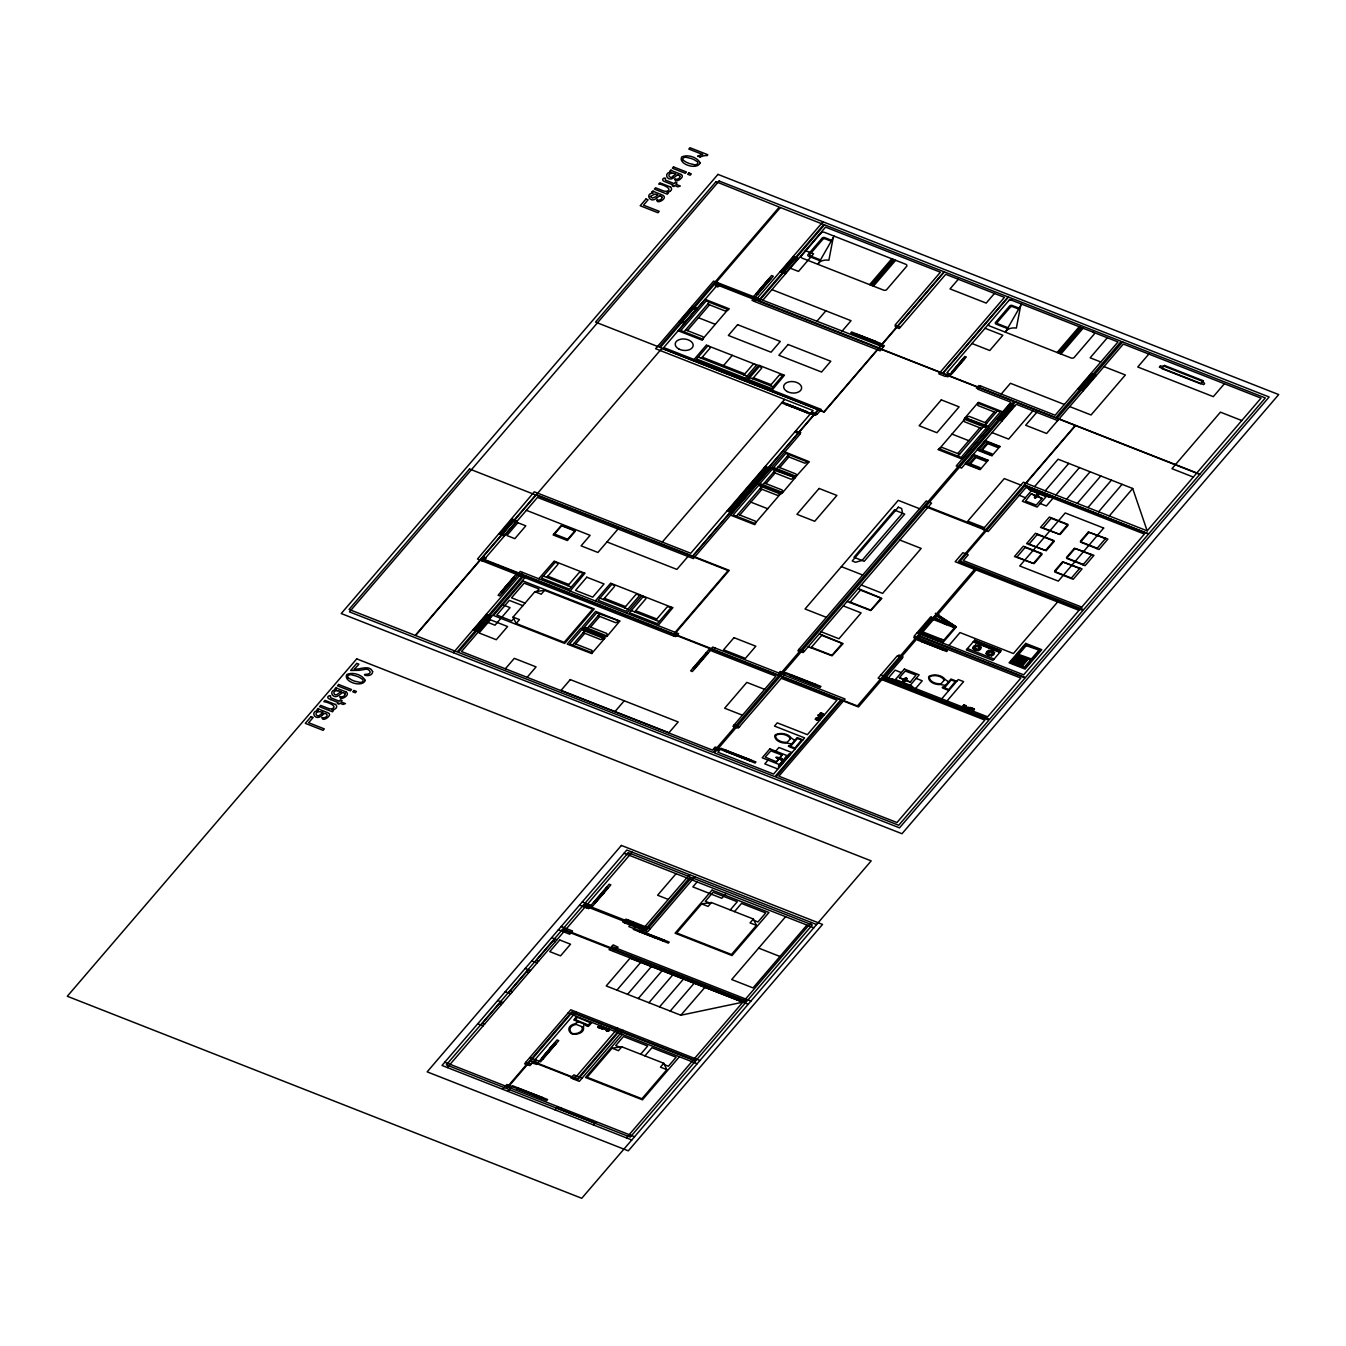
<?xml version="1.0" encoding="UTF-8"?>
<svg xmlns="http://www.w3.org/2000/svg" width="1346" height="1346" viewBox="0 0 1346 1346"><rect width="100%" height="100%" fill="white"/><g stroke="black" fill="none" stroke-linecap="round" stroke-linejoin="round"><path stroke-width="1.5" d="M570.132 591.062L585.073 573.06L583.457 572.841L569.459 589.178L541.529 578.208L555.545 561.888L554.266 561.03L538.77 578.746M607.231 636.086L606.222 636.692L582.078 627.219L595.655 611.387L620.069 621.229L596.581 612.918L584.5 627L607.231 636.086L619.21 621.785M641.689 595.706L640.073 594.932L626.058 611.269L598.129 600.299L612.194 583.861L610.697 583.155L595.386 600.838M658.009 625.57L672.95 607.568L671.334 607.349L657.336 623.686L629.406 612.716L643.472 596.278L641.84 595.504L626.647 613.254M772.082 390.121L784.533 375.113L783.187 374.928L771.51 388.54L748.241 379.404L759.918 365.792L758.858 365.086L745.953 379.858M771.073 467.937L795.486 477.763L772.015 469.451L759.918 483.55L782.531 492.434L781.959 493.292L757.512 483.752M980.426 469.317L966.781 463.815L974.033 455.352L987.93 460.601M992.305 455.47L978.677 449.968L985.928 441.505L999.809 446.737M1036.353 497.397L1035.007 497.835L1035.276 496.893M833.174 237.771L828.884 260.215A9.809 6.208 5.9 0 0 817.947 264.338L834.099 236.139M1020.672 305.626L1016.365 328.071A9.809 6.208 5.9 0 0 1005.445 332.193L1021.597 303.994M1042.124 498.441L1031.373 493.881L1042.174 498.39L1036.184 505.07L1025.534 501.032L1030.969 494.016M1038.775 495.076L1037.11 494.133L1035.831 496.573M584.231 1024.054L583.424 1027.25A9.944 6.293 5.9 0 1 572.757 1034.098A3.264 2.069 5.9 0 1 571.242 1033.509A9.944 6.293 5.9 0 1 574.742 1023.852L578.444 1021.782M899.364 677.711L910.182 682.22L915.97 675.069L905.252 671.031L899.38 677.661L910.535 682.102M904.714 681.631C911.528 673.707 898.808 683.095 905.05 679.293M330.376 697.093C332.378 694.267 325.749 696 328.222 698.372A12.299 7.79 5.9 0 0 330.746 699.55M665.277 179.506C667.027 176.629 660.785 178.295 663.107 180.785A12.299 7.79 5.9 0 0 665.631 181.979L673.017 184.924L672.192 185.899L673.875 186.556L674.716 185.597L677.913 186.842L680.336 186.034L675.843 184.267L676.988 182.938L675.288 182.282L674.144 183.611L665.496 180.128M902.813 680.908L904.344 681.699L905.202 679.276M842.832 643.893L832.047 655.805L808.323 646.753M881.647 598.65L870.744 610.562L847.122 601.511M1036.891 494.352L1035.209 496.977M818.519 720.329L820.286 717.788M755.914 522.45L755.274 521.104L738.012 514.323M322.216 717.519C321.526 722.92 333.539 714.928 328.172 712.943A10.701 6.78 5.9 0 0 326.775 712.303L320.971 709.998A22.344 14.15 5.9 0 1 319.641 709.409A5.384 3.415 5.9 0 1 318.161 708.349L316.966 709.729A5.317 3.365 5.9 0 0 318.346 710.604C309.967 711.008 314.644 720.463 320.634 716.476A11.862 7.521 5.9 0 0 321.475 715.853L322.047 715.382M340.151 696.605C339.057 701.653 351.222 694.94 346.191 692.096M657.1 199.931C655.872 204.794 668.171 198.653 663.141 195.422A10.701 6.78 5.9 0 0 661.66 194.733L655.872 192.411A22.344 14.15 5.9 0 1 654.526 191.822A5.384 3.415 5.9 0 1 653.062 190.762L651.868 192.142M675.053 179.018C674.195 184.318 686.191 176.78 681.093 174.509M703.487 338.098L702.881 336.685L685.619 329.921M963.803 420.305L964.409 421.719L981.655 428.499M1109.289 515.972L1132.693 488.497L1058.091 459.205L1034.586 486.629M1087.938 507.577L1111.426 480.152M1098.605 511.783L1122.076 484.324M707.087 155.598L707.828 154.74L689.976 147.724L688.832 149.053L702.747 154.521A15.328 9.708 5.9 0 0 697.901 156.17M679.562 321.627L692.5 306.551M499.467 534.227L512.405 519.152M717.973 282.845L715.315 285.941L717.872 286.95L719.639 284.881M683.835 323.309L696.757 308.234M716.156 286.446L663.713 347.571L821.262 409.436L817.14 414.231L811.806 412.145M481.582 560.609L484.341 557.379M503.74 535.91L516.662 520.818M719.218 284.713L720.11 283.686M483.853 559.953L482.962 560.979L480.825 560.138L483.5 557.042L486.057 558.052L484.274 560.121M485.603 557.867L537.491 497.381L693.325 558.573L800.147 434.051L794.813 431.948M684.02 331.789L709.325 302.261M687.419 330.611L709.51 304.835M702.629 339.091L727.95 309.563M694.065 359.5L706.65 344.812M708.215 345.434L696.572 358.995L745.331 378.142L756.974 364.564M753.407 296.759L764.713 283.569M764.932 283.316L771.595 275.56L773.294 276.233L754.231 298.459M756.284 293.731L769.138 278.74M504.733 587.495L498.087 595.252L499.787 595.925L518.866 573.699M504.952 587.243L516.275 574.052L520.111 575.566L522.77 572.471M701.333 358.272L710.284 347.806L709.594 346.444M756.452 293.798L769.306 278.807M500.964 592.24L513.819 577.249M501.133 592.307L513.987 577.316M753.794 298.29L752.027 300.36L754.584 301.369M757.394 294.168L770.249 279.177M502.075 592.677L514.929 577.686M518.429 573.531L520.212 571.461L678.603 633.663L676.836 635.733M560.962 525.781L553.105 534.934L567.339 540.52L575.196 531.367M554.569 534.059L561.501 525.983M453.366 652.675L519.556 575.516M822.978 221.804L754.483 301.487L880.099 350.818L884.457 345.754L881.613 344.626M473.775 629.709L486.714 614.634M780.764 271.842L793.703 256.766M478.049 631.392L490.987 616.3M785.038 273.524L797.976 258.432M524.89 577.619L461.476 651.548L712.505 750.109L715.163 747.013L718.596 748.359M762.694 300.394L825.552 227.121L940.4 272.212L895.006 325.126L900.339 327.229M567.726 539.224L574.658 531.148M723.559 365.54L732.291 355.344M546.762 577.4L557.766 564.563A1.8 1.144 5.9 0 0 556.992 562.981L555.208 562.275M513.062 617.107L534.867 591.685L544.592 590.322L592.627 609.183L564.176 642.345L516.141 623.484L513.062 617.107L519.455 619.614L516.141 623.484M513.735 618.521L511.716 620.893L496.775 615.021L509.326 600.366L522.854 605.683M537.02 591.382L539.056 589.01L524.116 583.138L511.547 597.792L525.075 603.092M544.592 590.322L541.26 594.192L534.867 591.685M743.917 374.979L752.885 364.53L755.039 364.278M567.911 585.695L578.915 572.874A1.8 1.144 5.9 0 1 581.337 572.538L583.138 573.245M618.033 529.012L597.927 552.466L581.085 545.853L590.12 535.338L526.404 510.319M752.599 378.731L761.769 368.047L759.632 366.129M505.356 668.777L514.307 658.345L536.061 666.893L527.127 677.324M816.635 321.576L825.872 310.808M770.215 385.646L779.384 374.962L782.901 375.265M869.634 284.629L891.792 258.785M870.912 285.133L893.088 259.29M872.191 285.638L894.367 259.795M603.361 599.492L614.365 586.671A1.8 1.144 5.9 0 0 613.608 585.073L611.807 584.366M873.47 286.143L895.645 260.3M572.555 645.037L584.635 630.954M587.445 628.161L599.525 614.079M841.805 331.469L851.042 320.701L771.931 289.626M662.299 542.068L784.684 399.392M575.667 643.977L584.803 633.31M590.558 627.101L599.71 616.434M785.879 404.54L786.619 403.682M792.373 406.963L810.78 414.332L812.446 412.381M855.097 334.515L855.837 333.64M624.51 607.786L635.514 594.966A1.8 1.144 5.9 0 1 637.937 594.629L639.737 595.336M591.533 652.507L592.459 651.313L591.685 650.269L574.019 643.338M603.631 638.408L600.821 639.602L583.171 632.67M606.44 635.615L607.366 634.437L606.575 633.377L588.909 626.445M618.521 621.532L615.711 622.71L598.061 615.778M592.29 652.86L605.128 637.903L580.765 628.279L567.188 644.095L591.786 653.601L592.072 652.709L569.61 643.893L581.691 629.793L604.472 638.677M634.639 611.908L645.643 599.071A1.8 1.144 5.9 0 0 644.869 597.473L643.068 596.783M806.523 412.65L807.264 411.792L786.451 403.884M687.974 556.487L676.887 569.408L606.945 541.933M727.53 511.211L765.79 466.625M795.452 432.201L796.378 431.124L800.82 432.588L799.726 433.883M875.724 342.607L876.465 341.749L855.669 333.842M731.803 512.876L770.047 468.29M816.719 414.063L815.609 415.359L793.383 406.341M879.073 345.367L880.738 343.432L862.601 336.298M896.083 325.547L895.157 326.624L896.571 327.179M762.879 484.711L774.96 470.612M776.625 468.66L788.722 454.578M736.413 516.191L761.752 486.68M765.975 483.635L775.128 472.968M779.738 467.6L788.891 456.933M739.812 515.03L761.937 489.254M655.771 620.203L666.775 607.383A1.8 1.144 5.9 0 1 669.214 607.029L670.998 607.736M958.318 279.245L950.024 288.902L986.181 303.102L994.458 293.445M755.022 523.51L780.36 493.999M781.858 492.165L782.783 490.97L781.992 489.927L764.343 482.995M793.938 478.066L791.145 479.26L773.496 472.328M795.621 476.131L796.546 474.936L795.755 473.893L778.089 466.961M807.701 462.031L804.908 463.226L787.242 456.294M782.665 492.619L794.678 478.318M808.542 462.301L785.761 453.417L773.681 467.516L796.159 476.333L809.249 461.728L784.836 451.903M676.045 632.654L673.269 635.884L477.494 559.011L534.278 491.812L690.75 553.256L813.152 410.58L655.603 348.715L713.599 281.129L883.346 347.032M676.399 635.564L675.524 636.591L673.387 635.749M615.004 711.546L624.241 700.778M697.295 663.107L690.633 670.863L692.349 671.536L698.995 663.78M697.514 662.855L708.82 649.664L712.657 651.178M693.51 667.852L706.549 652.911M694.62 668.272L707.66 653.348M710.991 649.142L712.757 647.073L845.086 699.028L778.897 776.188L896.958 822.541L984.851 720.076L878.114 678.165L897.143 655.973L902.476 658.059L886.223 677.021M699.213 663.528L711.411 649.31M959.328 362.898L964.863 356.438L966.293 356.993L951.151 374.659L947.937 373.397M952.11 371.58L962.979 359.146M715.332 648.065L712.556 651.313L775.919 676.197L732.914 726.335L736.329 727.681M953.035 371.95L963.753 359.449M965.519 417.26L977.65 403.127L1000.28 412.044L988.2 426.144L964.762 417.731L989.125 427.658L962.188 459.07L937.943 449.547M939.34 448.841L964.645 419.313M966.26 417.529L969.053 416.335L986.702 423.267M978.34 403.43L977.415 404.624L978.206 405.668L995.855 412.599M1001.205 394.058L1010.442 383.29L1064.383 404.473M957.763 453.568L979.871 427.792M985.07 422.627L994.223 411.96M957.948 456.143L983.27 426.632M985.238 424.983L997.336 410.9M799.103 649.176L926.233 500.981L931.567 503.084L803.226 652.524L797.875 650.774L799.204 649.226L804.437 651.279M778.812 673L780.142 671.452L820.051 687.47L820.925 686.426L785.929 672.68L783.927 675.019M997.251 419.01L1010.19 403.935M1057.115 352.484L1079.29 326.641M480.959 1025.029L500.914 1001.777M508.452 992.978L528.406 969.709M534.9 962.138L554.855 938.885M1058.41 352.989L1080.569 327.145M1001.525 420.692L1014.447 405.617M447.326 1067.563L632.149 852.119M1059.689 353.493L1081.864 327.65M579.52 905.151L586.099 907.742L588.875 904.512L592.661 906.077L603.967 892.903M1060.968 353.998L1083.143 328.155M810.982 647.796L822.07 634.875M849.797 602.554L860.885 589.632M968.548 464.505L975.8 456.058M980.443 450.658L987.695 442.195M590.07 906.447L609.132 884.221L610.848 884.894L604.186 892.634M590.49 906.615L588.724 908.685L586.149 907.675M593.99 902.459L606.861 887.468M970.416 463.865L975.917 457.472M982.311 450.018L987.796 443.608M594.932 902.83L607.803 887.838M595.1 902.897L607.971 887.906M725.191 751.287L726.083 750.26M790.152 675.726L791.044 674.699M979.955 468.98L980.023 467.634L969.44 463.478M987.207 460.534L985.524 461.241L974.925 457.085M991.834 455.133L991.918 453.787L981.318 449.631M999.085 446.67L997.403 447.394L986.803 443.221M1032.904 410.816L1008.642 439.116L992.019 432.604M1036.757 412.33L1025.669 425.252L1046.616 433.479L1123.338 344.054L1261.034 398.113L1147.179 530.846L1023.364 482.221L982.866 529.432L988.216 531.519L1025.921 487.555L1144.403 534.076L1023.65 674.834L916.912 632.923L914.153 636.153L1020.874 678.064L987.611 716.846L880.89 674.935M832.232 655.048L841.923 643.741M871.03 609.822L880.738 598.516M1107.337 337.762L1090.142 357.8L1100.826 361.99M749.958 761.012L750.849 759.985L725.881 750.496M814.919 685.451L815.811 684.424M1078.567 388.775L1091.488 373.683M624.645 920.025L622.878 922.094L625.436 923.104L628.145 919.924M625.066 920.193L625.957 919.15L628.094 919.991M1082.823 390.441L1095.762 375.366M768.061 760.103L764.814 763.889L777.635 768.919L791.717 752.498L778.913 747.467L775.733 751.169M629.861 924.921L632.637 921.69M630.164 925.038L628.834 926.586L655.956 936.883M676.079 873.689L657.605 895.241L668.289 899.431M777.971 757.613L776.306 757.68L777.685 757.579C782.093 756.486 783.675 762.038 781.992 758.841M613.54 951.42L616.3 948.19M776.272 761.903L782.093 755.106L776.676 761.903L765.201 757.091L770.837 750.849L782.06 755.123M616.939 948.442L618.05 947.147L613.153 944.875L609.048 949.653L748.174 1004.284M635.295 927.041L633.293 929.379L655.065 937.926M780.545 759.666L782.161 759.985L777.399 758.252M818.604 715.517L819.327 714.676A8.446 5.35 5.9 0 0 821.38 715.668L820.808 716.324A8.446 5.35 5.9 0 0 818.604 715.517L817.695 715.163L819.327 714.676M818.132 719.168L819.563 717.502M821.211 715.601L822.07 714.591M821.346 716.543L823.735 714.255M818.418 720.278L819.445 719.252L816.349 718.327M823.634 714.204L822.827 715.332L820.084 713.969M502.613 1089.267L505.389 1086.037M505.49 1086.087L506.819 1084.523L534.042 1095.392M525.899 1062.297L524.57 1063.845L529.903 1065.611L576.138 1011.889M638.425 931.382L639.316 930.355M642.244 929.783L689.539 874.648M507.947 1091.37L512.607 1085.768L534.396 1094.315M536.734 1060.312L533.958 1063.542L532.36 1062.919M694.873 876.751L647.577 931.886L624.527 922.834M1028.899 489.069L1049.51 497.33M576.744 1016.449L573.749 1019.948L588.925 1025.904L591.92 1022.405M550.178 1047.979L536.633 1064.417L534.076 1063.424M550.396 1047.71L557.042 1039.953L558.758 1040.626L552.096 1048.383M1029.488 488.951L1028.933 489.591L1049.493 496.809M541.731 1058.141L554.602 1043.15M541.916 1058.208L554.771 1043.217M516.847 1088.813L517.739 1087.77M542.842 1058.579L555.713 1043.587M543.01 1058.646L555.881 1043.655M551.877 1048.652L540.57 1061.826L529.786 1057.586M1148.845 354.065L1137.757 366.987L1213.318 396.649L1224.406 383.728M697.093 881.933L692.837 886.896L721.826 898.287L726.083 893.323M655.182 937.792L668.306 943.125L669.198 942.082L656.394 937.052M897.9 656.259L899.01 654.98L903.082 656.865L902.157 657.942M914.893 636.456L913.783 637.735L936.379 646.332M931.516 617.259L917.989 633.024L917.131 632.687L930.658 616.922L956.283 626.984L942.755 642.749L941.897 642.412L955.424 626.647M930.826 618.1L919.941 630.786L943.849 640.174M922.077 631.627L921.404 632.418L941.039 640.124L941.712 639.333M586.402 1024.912L585.83 1025.568L588 1026.426L587.125 1025.198M616.905 990.134L640.696 962.407M919.167 638.122L917.501 640.057L946.675 651.514L947.416 650.656L936.294 646.433M1045.236 490.819L1068.758 463.394M888.444 677.896L895.107 670.14L901.332 672.596M663.191 941.106L664.066 940.08M921.774 641.739L922.515 640.881M891.977 678.771L912.588 687.032M892.011 679.293L912.571 686.51L912.016 687.15M701.653 903.889L676.718 932.963L731.501 954.482L756.452 925.409L753.373 919.015L711.395 902.527L701.653 903.889L708.063 906.413L711.395 902.527M599.02 1026.207L597.961 1027.419L599.744 1028.125L600.787 1026.897M599.609 1025.501L599.542 1026.409M598.516 1027.351L599.374 1026.342M599.037 1027.553L600.905 1025.383M627.572 994.324L651.397 966.563M1053.043 498.205L1046.397 505.961L1040.155 503.505M1055.92 495.008L1079.442 467.584M600.266 1026.695L601.443 1026.14M599.576 1027.772L600.434 1026.762M602.116 1027.099A8.446 5.35 5.9 0 1 600.787 1028.327L602.15 1028.866A8.446 5.35 5.9 0 1 603.075 1027.469M541.614 1098.538L542.505 1097.495M603.664 1027.015L602.385 1028.495L604.455 1029.303L605.717 1027.822M607.282 1029.454L606.238 1030.666L608.005 1031.373L609.065 1030.144M607.938 1028.68L607.82 1029.656M606.777 1030.599L607.635 1029.589M607.315 1030.8L609.166 1028.63M608.527 1029.942L609.704 1029.387M607.837 1031.019L608.695 1030.01M638.256 998.53L662.097 970.718M1016.617 557.362L1025.484 547.031M1066.587 499.198L1090.109 471.773M1028.731 544.457L1037.598 534.126M1042.645 528.255L1051.512 517.907M582.095 1078.129L573.867 1074.899L570.788 1077.843L573.346 1078.836L576.004 1075.74M573.985 1079.256L617.764 1028.226M942.402 649.849L943.142 648.974L922.347 641.066M948.93 645.508L960.018 632.57L1013.387 653.533L1057.636 601.948M915.566 688.546L922.229 680.79L916.104 678.384M555.006 1109.844L557.782 1106.614M623.097 1030.329L579.318 1081.36L573.228 1078.97M648.923 1002.72L672.798 974.891M1077.254 503.387L1100.792 475.962M622.458 1034.401L585.51 1077.473L642.429 1099.817L679.394 1056.745M730.239 909.93L737.272 901.753L713.077 892.247L705.321 901.298L709.224 902.83M612.077 1048.164L587.125 1077.237L641.924 1098.757L666.859 1069.683L663.78 1063.29L621.802 1046.801L612.077 1048.164L618.487 1050.688L621.802 1046.801M559.886 1109.154L560.996 1107.876M734.512 911.612L741.528 903.418L765.723 912.925L757.966 921.976L754.063 920.428M1033.61 563.183L1041.367 554.131M1034.25 563.419L1042.006 554.384M1045.724 550.262L1053.481 541.227M1059.639 534.059L1067.395 525.007M1046.364 550.514L1054.12 541.479M1060.278 534.312L1068.034 525.26M941.729 698.826L958.268 679.545L963.601 681.631L947.062 700.913M753.373 919.015L750.042 922.885L756.452 925.409M1054.541 571.091L1062.297 562.056M1066.453 557.496L1074.209 548.445M1080.367 541.277L1088.123 532.225M640.662 1054.204L647.678 1046.027L623.484 1036.521L615.728 1045.573L619.648 1047.104M1055.18 571.343L1062.936 562.292M1067.092 557.749L1074.848 548.697M1081.006 541.529L1088.763 532.478M644.936 1055.887L651.952 1047.693L676.146 1057.199L668.39 1066.251L664.47 1064.703M591.904 1121.74L593.014 1120.444M593.435 1124.936L596.211 1121.706M1071.063 578.444L1079.929 568.113M1082.975 564.849L1091.842 554.502M1096.889 548.63L1105.756 538.282M962.541 707.003L964.426 705.371M963.198 706.229L964.241 705.018L966.024 705.708L964.981 706.936M963.08 707.76L964.947 705.573M964.443 706.717L964.375 707.626M964.628 706.785L965.486 705.792M785.61 916.693L731.702 979.535L753.037 987.914L806.944 925.072M966.546 708.568L967.808 707.087L969.877 707.895L968.598 709.376M663.78 1063.29L660.465 1067.159L666.859 1069.683M969.187 708.905A8.446 5.35 5.9 0 0 970.096 707.508L971.476 708.063A8.446 5.35 5.9 0 0 970.146 709.275M1010.728 661.996L1025.501 644.751M970.819 710.234L971.997 709.695M971.476 709.477L972.519 708.265L974.285 708.955L973.242 710.183M1026.022 645.828L1011.687 662.535L1024.138 667.431L1038.473 650.707M971.829 709.611L972.687 708.619M971.358 711.008L973.225 708.82M1012.747 662.955L1018.939 655.738L1030.666 659.742M972.721 709.965L972.653 710.873L968.767 709.174M972.889 710.032L973.747 709.039M1013.101 663.09L1019.292 655.872M1014.177 663.511L1020.369 656.293M1014.531 663.662L1020.722 656.427M1015.591 664.066L1021.782 656.848M1015.944 664.217L1022.152 656.983M1017.021 664.638L1023.212 657.403M1017.374 664.773L1023.566 657.555M1018.518 665.227L1024.71 657.992M1018.872 665.361L1025.063 658.144M1019.932 665.782L1026.14 658.564M1020.285 665.917L1026.493 658.699M1021.463 666.388L1027.671 659.153M1021.816 666.522L1028.024 659.304M1025.315 667.717L1040.088 650.488M626.428 1137.892L811.251 922.447M659.557 1006.892L683.499 979.047M670.224 1011.082L694.183 983.219M680.824 1015.237L742.857 1002.164L630.012 958.234L606.238 985.945L680.824 1015.237L704.883 987.375M727.008 310.64L724.989 310.909L707.727 304.129M779.418 495.059L777.399 495.328L760.137 488.548M940.198 447.848L942.301 447.511L959.563 454.275M935.706 615.509L934.208 617.006L946.541 624.695M1038.254 495.429L1035.259 497.078M935.42 615.341L953.893 627.236L954.701 626.731L936.244 614.836L933.636 617.057L944.892 624.006M1036.454 496.809L1037.951 495.395M656.949 197.795L656.36 198.283A11.862 7.521 5.9 0 1 655.536 198.905C649.714 203.01 644.919 193.353 653.231 193.033A5.317 3.365 5.9 0 1 651.851 192.158M673.151 176.074C670.628 180.196 665.143 173.23 672.781 173.197M1037.228 494.352L1038.271 494.621M781.033 759.144L781.992 759.228M781.925 759.699L778.526 758M903.267 681.042L904.226 681.126M904.108 681.631L903.25 681.513M1060.025 534.497L1040.508 527.413L1049.375 517.066L1067.933 524.435M1046.145 550.699L1026.594 543.616L1035.461 533.285L1054.019 540.655M1088.342 532.057L1107.893 539.123L1099.026 549.471L1080.468 542.101M1033.997 563.621L1014.48 556.521L1023.347 546.19L1041.905 553.559M1074.428 548.259L1093.978 555.343L1085.112 565.673L1066.587 558.338M1062.516 561.871L1082.066 568.937L1073.199 579.285L1054.675 571.932M1025.719 644.583L1039.987 649.664M1026.241 645.643L1038.355 649.882M1031.305 658.917L1019.275 654.627M1024.996 667.936L1010.863 662.838M777.736 758.454L776.003 757.31L778.425 757.764M906.279 679.208L905.387 678.704M983.455 644.953L984.347 644.986M972.552 648.469L974.1 648.25M979.821 647.46L981.369 647.241M985.895 653.719L987.442 653.5M993.163 652.692L994.711 652.474M1035.478 496.607L1034.283 497.162L1035.192 498.188M906.127 679.494C909.273 678.889 904.142 676.449 904.899 679.04M360.156 682.422L354.621 681.143A34.188 21.654 5.9 0 1 351.592 679.915L348.278 677.829M337.896 690.767C331.099 689.859 334.01 697.75 338.384 693.577A20.106 12.737 5.9 0 1 341.009 691.709M1035.36 497.953L1036.588 497.061M945.531 685.366L940.433 684.542A9.944 6.293 5.9 0 1 928.656 677.021A3.264 2.069 5.9 0 1 929.447 676.096A9.944 6.293 5.9 0 1 944.942 679.293L948.526 681.867M791.717 743.917L786.619 743.093A9.944 6.293 5.9 0 1 774.842 735.572A3.264 2.069 5.9 0 1 775.633 734.647A9.944 6.293 5.9 0 1 791.128 737.844L794.712 740.418M329.164 708.652L330.847 708.921A2.507 1.582 5.9 0 0 331.621 708.871C339.377 706.347 325.984 701.518 323.864 701.703L324.992 700.374L333.606 703.773A10.987 6.966 5.9 0 1 335.087 704.446M678.098 174.98L677.711 174.845A25.591 16.219 5.9 0 0 674.935 176.915L674.312 177.369A11.862 7.521 5.9 0 1 673.471 177.992C667.094 182.147 663.174 172.322 671.166 172.12A5.317 3.365 5.9 0 1 669.786 171.245L670.981 169.865A5.384 3.415 5.9 0 0 672.462 170.908A22.344 14.15 5.9 0 0 673.808 171.497L679.612 173.802A10.701 6.78 5.9 0 1 681.009 174.442M660.163 195.893L659.826 195.776A25.591 16.219 5.9 0 0 656.999 197.812M343.196 692.567L342.877 692.45A25.591 16.219 5.9 0 0 340.05 694.486L339.512 694.889A11.862 7.521 5.9 0 1 338.569 695.579C332.664 699.752 327.987 690.01 336.281 689.707A5.317 3.365 5.9 0 1 334.902 688.832L336.096 687.436A5.384 3.415 5.9 0 0 337.577 688.496A22.344 14.15 5.9 0 0 338.923 689.085L344.711 691.39A10.701 6.78 5.9 0 1 346.124 692.029M697.851 156.119L699.954 156.96M1019.191 308.217L1012.31 305.525A1.935 1.228 5.9 0 0 1009.719 305.879L995.485 322.485A1.935 1.228 5.9 0 0 996.292 324.184L1007.515 328.592M1018.703 309.058L1012.932 306.804A1.935 1.228 5.9 0 0 1010.341 307.157L997.42 322.216A1.935 1.228 5.9 0 0 998.244 323.915L1008.003 327.751M831.693 240.362L824.829 237.67A1.935 1.228 5.9 0 0 822.221 238.023L807.987 254.63A1.935 1.228 5.9 0 0 808.811 256.329L820.017 260.737M831.205 241.203L825.435 238.932A1.935 1.228 5.9 0 0 822.843 239.302L809.922 254.36A1.935 1.228 5.9 0 0 810.746 256.06L820.505 259.896M1104.006 366.6L1125.357 374.979L1091.051 414.972L1069.7 406.593M1241.786 420.558L1220.435 412.162L1171.962 468.677L1193.313 477.056M805.362 250.642L813.556 253.856L798.498 271.421L790.304 268.207M985.053 328.273L1002.854 335.255L989.781 350.498L971.997 343.516M793.164 256.548L798.515 258.651M1090.967 373.481L1096.3 375.584M792.777 257.843L793.854 258.264L782.766 271.185L781.69 270.765M1094.836 376.443L1093.776 376.022L1082.689 388.944L1083.749 389.364M793.669 258.466L796.866 259.728M1090.395 374.979L1093.591 376.241M790.926 259.997L792.003 260.417M1091.926 378.176L1092.986 378.596M783.54 268.611L784.6 269.032M1084.54 386.79L1085.599 387.211M782.951 270.967L786.148 272.229M1079.677 387.48L1082.874 388.742M780.243 271.623L785.576 273.726M1078.028 388.557L1083.362 390.66M896.386 327.398L899.246 328.508L945.733 274.315L1004.436 297.365L938.801 373.868L945.329 376.443L948.106 373.212L946.911 372.741L1009.769 299.468L1118.004 341.951L1055.146 415.241L980.847 386.066L978.071 389.297L1010.964 402.202L956.249 465.968L961.599 468.072L1016.297 404.305L1057.704 420.558M768.919 278.656L770.635 279.329M962.659 359.029L964.073 359.584M765.151 283.4L764.932 283.653M766.429 283.905L766.211 284.157M959.513 362.966L947.853 376.83L945.716 375.988M756.065 293.647L757.781 294.32M862.248 336.164L851.564 331.974L850.823 332.832L881.428 344.845M951.942 371.513L953.355 372.068M855.265 334.313L875.893 342.422M980.679 386.252L978.895 385.562L976.321 388.001L978.458 388.843M1009.651 403.733L1014.985 405.819M1013.538 406.694L1012.461 406.273L1001.374 419.195L1002.45 419.616M1009.079 405.23L1012.276 406.492M1010.61 408.427L1011.687 408.848M1002.686 411.842L978.542 402.353L977.802 403.228M729.347 308.857L705.085 299.334L678.165 330.746L702.41 340.269M1003.224 417.041L1004.284 417.462M728.539 309.799L706.112 300.999L680.807 330.527L703.218 339.327M998.362 417.731L1001.559 418.976M996.713 418.808L1002.047 420.911M691.962 306.35L697.295 308.436M691.575 307.628L692.635 308.049M692.45 308.268L695.646 309.53M689.724 309.782L690.784 310.203M964.056 419.094L986.483 427.893L961.179 457.404L938.751 448.605M698.473 317.723L715.298 324.336M682.338 318.396L683.398 318.817M680.487 320.55L684.929 322.014M679.023 321.425L684.357 323.511M951.992 434.085L968.817 440.68M759.968 365.675L783.322 374.844M707.912 345.787L756.671 364.917M702.259 357.178L744.843 373.885M753.457 377.738L771.073 384.653M698.254 357.043L747.013 376.19M749.772 377.62L773.041 386.756M1020.891 485.098L1004.284 478.587L967.774 521.138L984.397 527.649M782.346 402.017L793.03 406.206M1019.275 495.311L1025.4 497.717M785.98 404.439L806.675 412.465M781.605 402.875L792.289 407.064M1089.419 532.393L1105.419 538.669M1051.176 518.294L1067.193 524.587M1081.208 541.95L1097.226 548.243M1042.982 527.868L1058.982 534.143M1075.504 548.596L1091.522 554.889M1037.278 534.513L1053.279 540.789M1067.294 558.169L1083.311 564.445M1029.067 544.07L1045.085 550.363M1063.592 562.207L1079.593 568.5M1025.164 547.418L1041.165 553.694M919.587 508.721L898.236 500.342L805.043 608.981L826.394 617.36M1055.382 571.764L1071.399 578.057M1016.953 556.975L1032.971 563.267M771.258 467.718L795.419 477.207L796.277 476.4M765.251 466.406L770.585 468.509M764.865 467.701L765.924 468.122L754.282 481.683L753.222 481.262M764.141 467.701L769.475 469.804M763.014 469.855L764.074 470.276M1081.763 607.096L963.282 560.575L968.245 554.788L962.912 552.684L955.172 561.703L1078.987 610.327M755.072 479.109L756.132 479.529M754.467 481.464L757.68 482.726M752.481 482.137L753.541 482.541L741.915 496.119L740.838 495.698M899.835 540.049L921.186 548.428L882.606 593.401L861.272 585.022M753.356 482.76L756.57 484.022M780.949 494.218L758.521 485.418L733.183 514.929L755.611 523.729M750.631 484.291L751.707 484.695M742.689 493.545L743.749 493.965M742.1 495.9L745.297 497.162M740.098 496.556L741.175 496.977L729.532 510.555L728.455 510.134M740.99 497.196L744.725 498.659M750.866 502.142L767.691 508.754M738.247 498.71L739.324 499.13M730.306 507.98L731.383 508.401M729.717 510.336L732.914 511.598M727.008 510.992L732.342 513.095M730.558 515.148L754.803 524.671M841.368 566.632L862.719 575.028M858.21 588.589L881.68 598.263M860.464 590.12L880.469 597.977M930.557 618.42L954.465 627.808M975.244 640.847L1000.145 650.623M985.255 645.104L989.798 646.888M984.734 645.71L989.276 647.493M974.319 641.924L999.22 651.7M973.158 641.891L999.842 652.373M850.201 602.066L870.223 609.94M967.421 648.57L994.105 659.052M918.426 632.502L942.351 641.891M918.208 632.771L942.116 642.16M843.336 605.919L861.12 612.901L838.962 638.761L821.161 631.762M921.943 641.554L942.57 649.647M562.308 525.579L574.759 530.475M562.039 525.916L574.49 530.795M956.754 681.295L950.966 679.023L943.092 688.21L948.863 690.481M819.394 633.831L842.882 643.506M821.649 635.362L841.671 643.22M944.404 686.679L942.183 687.57L944.034 687.116M554.03 533.857L568.264 539.443M511.867 518.933L517.201 521.037M511.48 520.229L512.54 520.65L501.452 533.571L500.392 533.151M512.355 520.852L515.568 522.113M509.629 522.383L510.689 522.803M970.096 707.508L971.476 708.063M964.325 706.852L967.084 707.946M969.053 708.854L971.879 709.83M811.402 647.308L831.407 655.165M962.609 706.936L966.714 708.366M502.243 530.997L503.303 531.418M501.637 533.353L504.851 534.614M498.929 534.009L504.262 536.112M612.211 583.827L640.225 594.831M555.612 561.736L583.626 572.74M643.472 596.244L671.503 607.248M547.788 576.206L568.921 584.5M604.388 598.297L625.537 606.609M635.649 610.714L656.798 619.009M543.363 576.071L571.293 587.024M599.98 598.162L627.892 609.115M631.24 610.562L659.17 621.532M790.842 674.935L815.609 684.66M790.354 675.49L815.121 685.215M513.6 577.165L515.316 577.838M706.162 652.776L707.861 653.433M505.171 587.327L504.952 587.579M506.449 587.832L506.231 588.084M697.733 662.939L697.497 663.191M699.011 663.443L698.793 663.696M764.629 689.371L746.828 682.388L724.653 708.232L742.454 715.214M822.473 713.75L820.471 712.959L819.546 714.036L821.565 714.827M820.639 713.313L823.264 714.49M820.37 713.632L823.954 715.046M821.666 716.661L819.226 715.702L818.166 716.947L820.606 717.906M500.746 592.156L502.462 592.829M693.291 667.767L695.007 668.424M818.183 718.764L816.181 717.973L815.255 719.05L817.258 719.841M816.063 718.646L819.664 720.06M817.544 719.504L818.604 719.925M815.794 718.966L817.443 719.622M501.89 604.421L510.067 607.635L495.008 625.2L486.831 621.987M486.175 614.415L491.509 616.518M802.939 739.846L797.152 737.574L789.278 746.761L795.049 749.032M485.788 615.711L486.848 616.132L475.761 629.053L474.701 628.632M486.663 616.35L489.877 617.595M483.937 617.864L485.014 618.285M790.59 745.23L788.369 746.121L790.203 745.667M734.243 724.787L739.577 726.874M736.548 727.412L738.247 728.085L781.269 678.283L836.976 700.156L807.381 734.664L777.281 722.852L774.505 726.083L804.605 737.894L773.563 774.085L717.855 752.212L720.968 748.241L742.74 756.805M476.551 626.479L477.611 626.9M475.946 628.834L479.159 630.096M473.237 629.491L478.587 631.594M789.412 754.181L778.863 766.799M789.866 754.652L788.806 754.231L778.409 766.345L779.469 766.766M743.16 756.974L755.964 761.987L755.089 763.031L742.269 758M725.309 751.169L750.159 760.776M718.36 748.612L741.848 757.832M713.834 748.561L719.185 750.664M341.06 691.726L340.252 691.423A6.343 4.021 5.9 0 0 337.896 690.734M330.712 699.6L338.132 702.511L337.291 703.47L338.99 704.143L339.831 703.167L343.011 704.429L345.451 703.621L340.959 701.855L342.086 700.526L340.387 699.853L339.259 701.182L330.611 697.716M322.317 712.337L323.124 712.64A20.106 12.737 5.9 0 0 320.499 714.507C316.865 718.814 312.81 711.428 319.944 711.681A6.343 4.021 5.9 0 1 322.283 712.37M816.585 924.534L626.799 850.033L441.993 1065.46L631.762 1139.978M624.039 853.263L813.808 927.764M606.474 887.317L608.173 887.99M758.656 948.106L780.007 956.501M602.688 892.062L602.47 892.314M603.967 892.549L603.748 892.819M593.62 902.308L595.319 902.981M582.28 901.921L588.875 904.512M627.303 919.604L650.354 928.656M639.114 930.591L663.965 940.198M638.526 931.264L663.376 940.871M561.164 926.536L572.538 930.995L569.779 934.225L558.405 929.766M611.824 946.423L750.95 1001.054M551.658 937.624L556.992 939.727M553.189 940.82L555.326 941.662M536.566 960.203L538.703 961.044M531.704 960.893L537.037 962.979M525.209 968.464L530.543 970.55M526.74 971.661L528.877 972.485M699.954 1060.497L570.805 1009.786L525.781 1062.263L531.132 1064.35M568.029 1013.016L697.178 1063.727M510.117 991.043L512.254 991.884M600.383 1026.561L603.21 1027.536M605.178 1028.445L607.938 1029.522M600.787 1028.327L602.15 1028.866M505.255 991.716L510.588 993.819M497.7 1000.515L503.051 1002.619M499.248 1003.712L501.385 1004.553M554.384 1043.066L556.1 1043.739M550.615 1047.794L550.379 1048.063M551.894 1048.298L551.658 1048.568M482.608 1023.095L484.745 1023.936M477.746 1023.784L483.079 1025.871M541.529 1058.057L543.229 1058.73M534.816 1094.483L547.62 1099.514L546.745 1100.54L533.925 1095.509M517.537 1088.005L542.388 1097.629M516.965 1088.678L541.815 1098.302M444.769 1062.23L634.538 1136.747M556.672 1107.909L595.1 1122.985M778.207 758.37L780.646 759.514M683.162 160.258L686.477 162.328A34.188 21.654 5.9 0 0 689.522 163.556L695.041 164.835A3.5 2.221 5.9 0 0 697.464 161.772L694.132 159.686A35.248 22.327 5.9 0 0 691.087 158.458L685.787 157.196A3.617 2.288 5.9 0 0 682.977 160.309M989.344 651.817L989.529 652.053A1.935 1.228 5.9 0 1 992.238 653.315A1.935 1.228 5.9 0 1 989.209 654.038A1.935 1.228 5.9 0 1 989.478 651.935M988.906 650.202L989.394 651.212M991.211 654.964L991.699 655.99M975.564 644.953L976.052 645.979M977.869 649.731L978.357 650.757M1132.693 488.497L1147.179 530.846M1093.103 332.058A2.406 1.531 5.9 0 1 1094.13 334.195L1074.175 357.464A2.406 1.531 5.9 0 1 1070.928 357.918L989.815 326.069A2.406 1.531 5.9 0 1 988.788 323.932M1008.743 300.663A2.406 1.531 5.9 0 1 1011.99 300.208M939.424 615.862A4.021 2.557 5.9 0 0 936.008 613.658L936.345 613.877A3.786 2.389 5.9 0 1 939.087 615.644M322.182 717.738A4.475 2.843 5.9 0 0 327.011 714.642A3.045 1.935 5.9 0 0 325.379 713.582M322.115 715.399A25.591 16.219 5.9 0 1 324.79 713.279M329.164 708.652A10.112 6.41 5.9 0 1 327.734 708.164L320.685 705.405L319.557 706.717L332.445 711.782L333.455 710.587L331.974 709.864A5.266 3.331 5.9 0 0 335.524 708.602A5.048 3.197 5.9 0 0 335.339 704.311M344.946 693.728A4.475 2.843 5.9 0 1 340.117 696.824M343.314 692.668A3.045 1.935 5.9 0 1 345.013 693.712M348.092 677.879A3.617 2.288 5.9 0 1 350.885 674.632L356.202 676.029A35.248 22.327 5.9 0 1 359.231 677.257L362.562 679.343A3.5 2.221 5.9 0 1 360.19 682.557M661.912 197.054A4.475 2.843 5.9 0 1 657.067 200.15M660.263 196.011A3.045 1.935 5.9 0 1 661.963 197.038M669.988 186.858A10.987 6.966 5.9 0 0 668.491 186.202L659.877 182.804L658.749 184.116C660.6 183.544 674.481 189.147 666.506 191.283A2.507 1.582 5.9 0 1 665.732 191.334L664.066 191.065A10.112 6.41 5.9 0 1 662.619 190.577L655.586 187.817L654.442 189.13L667.33 194.194L668.356 193L666.876 192.276A5.266 3.331 5.9 0 0 670.409 191.031M670.241 186.741A5.048 3.197 5.9 0 1 670.358 190.997M679.848 176.158A4.475 2.843 5.9 0 1 675.002 179.237M678.199 175.098A3.045 1.935 5.9 0 1 679.898 176.124M673.32 176.006A20.106 12.737 5.9 0 1 675.911 174.122L675.154 173.836A6.343 4.021 5.9 0 0 672.798 173.163M700.122 157.078A12.417 7.857 5.9 0 1 707.087 155.497M902.661 681.211L904.596 681.766L902.661 681.177M365.22 680.403C362.377 688.159 342.708 681.631 346.881 674.481C352.736 671.738 362.242 674.699 365.22 680.403M700.122 162.832C697.278 170.572 677.593 164.044 681.783 156.91C687.621 154.151 697.127 157.112 700.122 162.832M988.132 460.282L980.09 469.653L965.334 463.933L973.478 454.443L988.132 460.349M1000.011 446.435L991.884 455.806L977.213 450.086L985.356 440.596L1000.011 446.502M372.623 671.637C372.337 678.603 358.406 674.211 367.643 674.195C373.212 673.219 368.367 667.734 364.615 669.45A37.183 23.555 5.9 0 0 359.618 670.325L350.667 670.459L356.774 663.342L358.86 664.167L354.334 669.45A9.742 6.175 5.9 0 0 356.892 669.198C361.788 668.474 370.184 665.395 372.623 671.637M650.387 196.516L652.524 198.114L655.334 196.903A20.106 12.737 5.9 0 1 657.958 195.035L657.201 194.749A6.343 4.021 5.9 0 0 654.846 194.06L650.387 196.432M603.058 1028.277L604.657 1028.479L603.058 1028.209M818.772 716.577L820.37 716.762L818.789 716.509M967.606 707.946L969.204 708.131L967.623 707.878M575.079 1019.561L588.101 1024.979L590.591 1022.775L577.569 1017.357L575.095 1019.528M790.607 746.391L794.914 748.04L801.509 739.947L797.337 738.55L790.624 746.323M944.438 687.84L948.728 689.489L955.374 681.463L951.117 680.016L944.438 687.84M1103.653 528.053L1058.293 581.119L1019.746 565.976L1065.224 512.961L1103.653 528.053M645.962 199.023L640.191 205.753L657.975 212.735L659.204 211.322L643.506 205.164L648.065 199.847L645.962 199.023M673.522 166.904L672.394 168.216L685.282 173.281L686.41 171.952L673.522 166.904M688.799 172.894L687.671 174.223L690.178 175.199L691.306 173.886L688.799 172.894M717.956 174.391L341.228 613.54L901.988 833.729L1278.7 394.58L717.956 174.391M469.535 468.997L349.051 609.435L415.224 635.413L535.691 494.975L469.535 468.997M716.005 181.676L595.521 322.115L659.204 347.1L779.3 207.082L716.005 181.676M719.101 181.003L349.472 611.875L899.515 827.857L1269.143 396.986L719.101 181.003M356.724 658.867L67.3 996.259L581.758 1198.277L871.182 860.885L356.724 658.867M311.077 716.61L305.306 723.34L323.09 730.323L324.302 728.893L308.621 722.735L313.164 717.435L311.077 716.61M338.637 684.475L337.493 685.804L350.381 690.868L351.525 689.539L338.637 684.475M353.914 690.481L352.77 691.794L355.277 692.786L356.421 691.457L353.914 690.481M714.776 283.972L660.28 347.52L823.937 411.775L878.45 348.244L714.776 283.972M780.377 207.503L715.517 283.114L758.925 300.158L823.786 224.546L780.377 207.503M481.346 558.876L415.561 635.548L457.186 651.901L522.971 575.213L481.346 558.876M536.028 495.109L481.717 558.439L673.841 633.882L728.152 570.553L536.028 495.109M661.862 348.429L536.398 494.689L692.601 556.016L818.065 409.756L661.862 348.429M517.84 522.719L506.87 535.506L514.845 538.652L525.815 525.849L517.84 522.719M737.608 324.672L728.371 335.44L771.056 352.215L780.293 341.43L737.608 324.672M824.492 224.832L759.262 300.865L878.82 347.806L944.034 271.774L824.492 224.832M524.031 575.634L458.263 652.322L712.993 752.347L778.779 675.658L524.031 575.634M821.245 232.808L801.291 256.077A2.406 1.531 5.9 0 0 802.317 258.196L883.43 290.063A2.406 1.531 5.9 0 0 886.678 289.609L906.632 266.34A2.406 1.531 5.9 0 0 905.606 264.203L824.492 232.353A2.406 1.531 5.9 0 0 821.245 232.808M523.089 581.018L493.528 615.475L564.681 643.422L594.242 608.947L523.089 581.018M490.381 619.783L479.075 632.957L496.287 639.72L507.593 626.546L490.381 619.783M586.806 577.215L575.499 590.389L592.728 597.153L604.034 583.962L586.806 577.215M788.1 344.509L778.863 355.277L821.565 372.034L830.802 361.266L788.1 344.509M570.283 679.595L561.046 690.38L668.945 732.729L678.182 721.961L570.283 679.595M818.418 409.891L692.954 556.15L729.246 570.401L674.548 634.151L779.149 675.238L1013.992 401.461L878.803 348.378L824.105 412.128L818.418 409.891M944.387 271.909L878.988 348.16L942.671 373.162L1008.087 296.911L944.387 271.909M819.108 488.463L796.933 514.307L814.717 521.289L836.892 495.446L819.108 488.463M1008.44 297.062L943.024 373.313L1055.802 417.596L1121.218 341.346L1008.44 297.062M733.991 637.668L723.576 649.798L745.398 658.379L755.813 646.231L733.991 637.668M941.308 399.88L919.133 425.74L936.934 432.722L959.109 406.862L941.308 399.88M894.451 510.067L853.953 557.278L864.199 561.299L904.697 514.088L894.451 510.067M898.337 507.206L852.22 560.979L855.534 562.275L862.029 560.441L902.527 513.247L901.652 508.519L898.337 507.206M621.381 845.439L427.153 1071.853L628.313 1150.847L822.541 924.433L621.381 845.439M562.359 929.598L446.334 1064.871L506.096 1088.342L571.697 1011.872L695.865 1060.631L746.307 1001.828L562.359 929.598M583.239 905.269L562.914 928.959L746.879 1001.188L812.294 924.938L691.659 877.575L646.585 930.136L583.239 905.269M628.33 852.708L584.164 904.192L646.08 928.488L690.229 877.02L628.33 852.708M780.209 676.214L714.423 752.902L774.909 776.659L840.678 699.97L780.209 676.214M925.627 506.702L780.579 675.793L857.419 705.96L975.497 568.332L958.419 561.619L985.39 530.173L925.627 506.702M1015.422 402.017L926.166 506.062L985.945 529.533L1075.185 425.487L1015.422 402.017M559.734 939.979L549.757 951.605L560.559 955.845L570.536 944.219L559.734 939.979M769.862 748.864L762.189 757.798L779.435 764.578L787.107 755.644L769.862 748.864M1122.648 341.901L1057.233 418.152L1199.909 474.162L1265.307 397.928L1122.648 341.901M790.371 738.718L787.376 742.218A9.254 5.872 5.9 0 1 775.582 736.212A3.264 2.069 5.9 0 1 776.827 734.765A9.254 5.872 5.9 0 1 790.371 738.718M816.719 717.889L815.424 719.403L817.072 720.043L818.368 718.545L816.719 717.889M821.01 712.892L819.714 714.39L821.38 715.046L822.658 713.531L821.01 712.892M530.425 1061.085L506.803 1088.628L630.265 1137.101L695.495 1061.069L619.362 1031.171L577.754 1079.66L530.425 1061.085M572.033 1012.579L530.829 1060.614L577.434 1078.92L618.638 1030.885L572.033 1012.579M1075.555 425.622L1024.542 485.082L1148.727 533.84L1199.723 474.381L1075.555 425.622M1025.08 485.57L960.22 561.181L1083.681 609.654L1148.542 534.042L1025.08 485.57M841.755 700.391L775.969 777.063L898.724 825.266L988.889 720.16L882.858 678.519L858.479 706.953L841.755 700.391M1031.305 490.819L1022.354 501.267L1037.11 507.072L1046.078 496.624L1031.305 490.819M919.082 636.305L883.599 677.661L989.63 719.286L1025.097 677.93L919.082 636.305M976.91 568.887L919.453 635.867L1025.467 677.509L1082.941 610.512L976.91 568.887M1160.202 366.162L1159.343 367.155L1203.745 384.603L1204.603 383.593L1202.853 381.423L1163.869 366.112L1160.202 366.162M712.051 890.127L675.086 933.199L732.022 955.542L768.97 912.47L712.051 890.127M1164.425 365.456L1161.766 368.552L1200.75 383.862L1203.408 380.767L1164.425 365.456M904.377 669.046L895.427 679.494L910.182 685.282L919.15 674.834L904.377 669.046M598.65 1026.073L597.792 1027.065L600.282 1028.041L601.14 1027.048L598.65 1026.073M606.928 1029.32L606.07 1030.313L608.56 1031.288L609.418 1030.296L606.928 1029.32M974.639 640.174L966.31 649.866L992.995 660.348L1001.323 650.656L974.639 640.174M944.202 680.167L941.191 683.667A9.254 5.872 5.9 0 1 929.413 677.661A3.264 2.069 5.9 0 1 930.641 676.214A9.254 5.872 5.9 0 1 944.202 680.167M963.702 705.085L962.844 706.095L965.334 707.071L966.192 706.061L963.702 705.085M1025.719 643.405L1009.096 662.787L1025.097 669.08L1041.737 649.681L1025.719 643.405M971.98 708.333L971.122 709.342L973.612 710.318L974.47 709.308L971.98 708.333M935.453 613.44L956.03 626.714L935.453 613.44M581.977 1026.678L576.189 1024.407A9.254 5.872 5.9 0 0 571.31 1032.752A3.264 2.069 5.9 0 0 573.682 1033.694A9.254 5.872 5.9 0 0 581.977 1026.678M678.771 348.967A9.018 5.721 5.9 0 0 693.106 345.972A9.018 5.721 5.9 0 0 680.655 339.226A9.018 5.721 5.9 0 0 678.771 348.967M787.225 391.551A9.018 5.721 5.9 0 0 801.56 388.557A9.018 5.721 5.9 0 0 789.109 381.81A9.018 5.721 5.9 0 0 787.225 391.551M975.143 649.428A3.214 2.036 5.9 0 0 980.157 648.217A3.214 2.036 5.9 0 0 975.581 645.929A3.214 2.036 5.9 0 0 975.143 649.428M974.689 649.815A4.021 2.541 5.9 0 0 980.965 648.301A4.021 2.541 5.9 0 0 975.244 645.441A4.021 2.541 5.9 0 0 974.689 649.815M975.867 648.806A1.935 1.228 5.9 0 0 978.895 648.065A1.935 1.228 5.9 0 0 976.136 646.686A1.935 1.228 5.9 0 0 975.867 648.806M988.031 655.065A4.021 2.541 5.9 0 0 994.307 653.55A4.021 2.541 5.9 0 0 988.587 650.673A4.021 2.541 5.9 0 0 988.031 655.065M988.486 654.661A3.214 2.036 5.9 0 0 993.499 653.449A3.214 2.036 5.9 0 0 988.923 651.161A3.214 2.036 5.9 0 0 988.486 654.661"/></g></svg>
